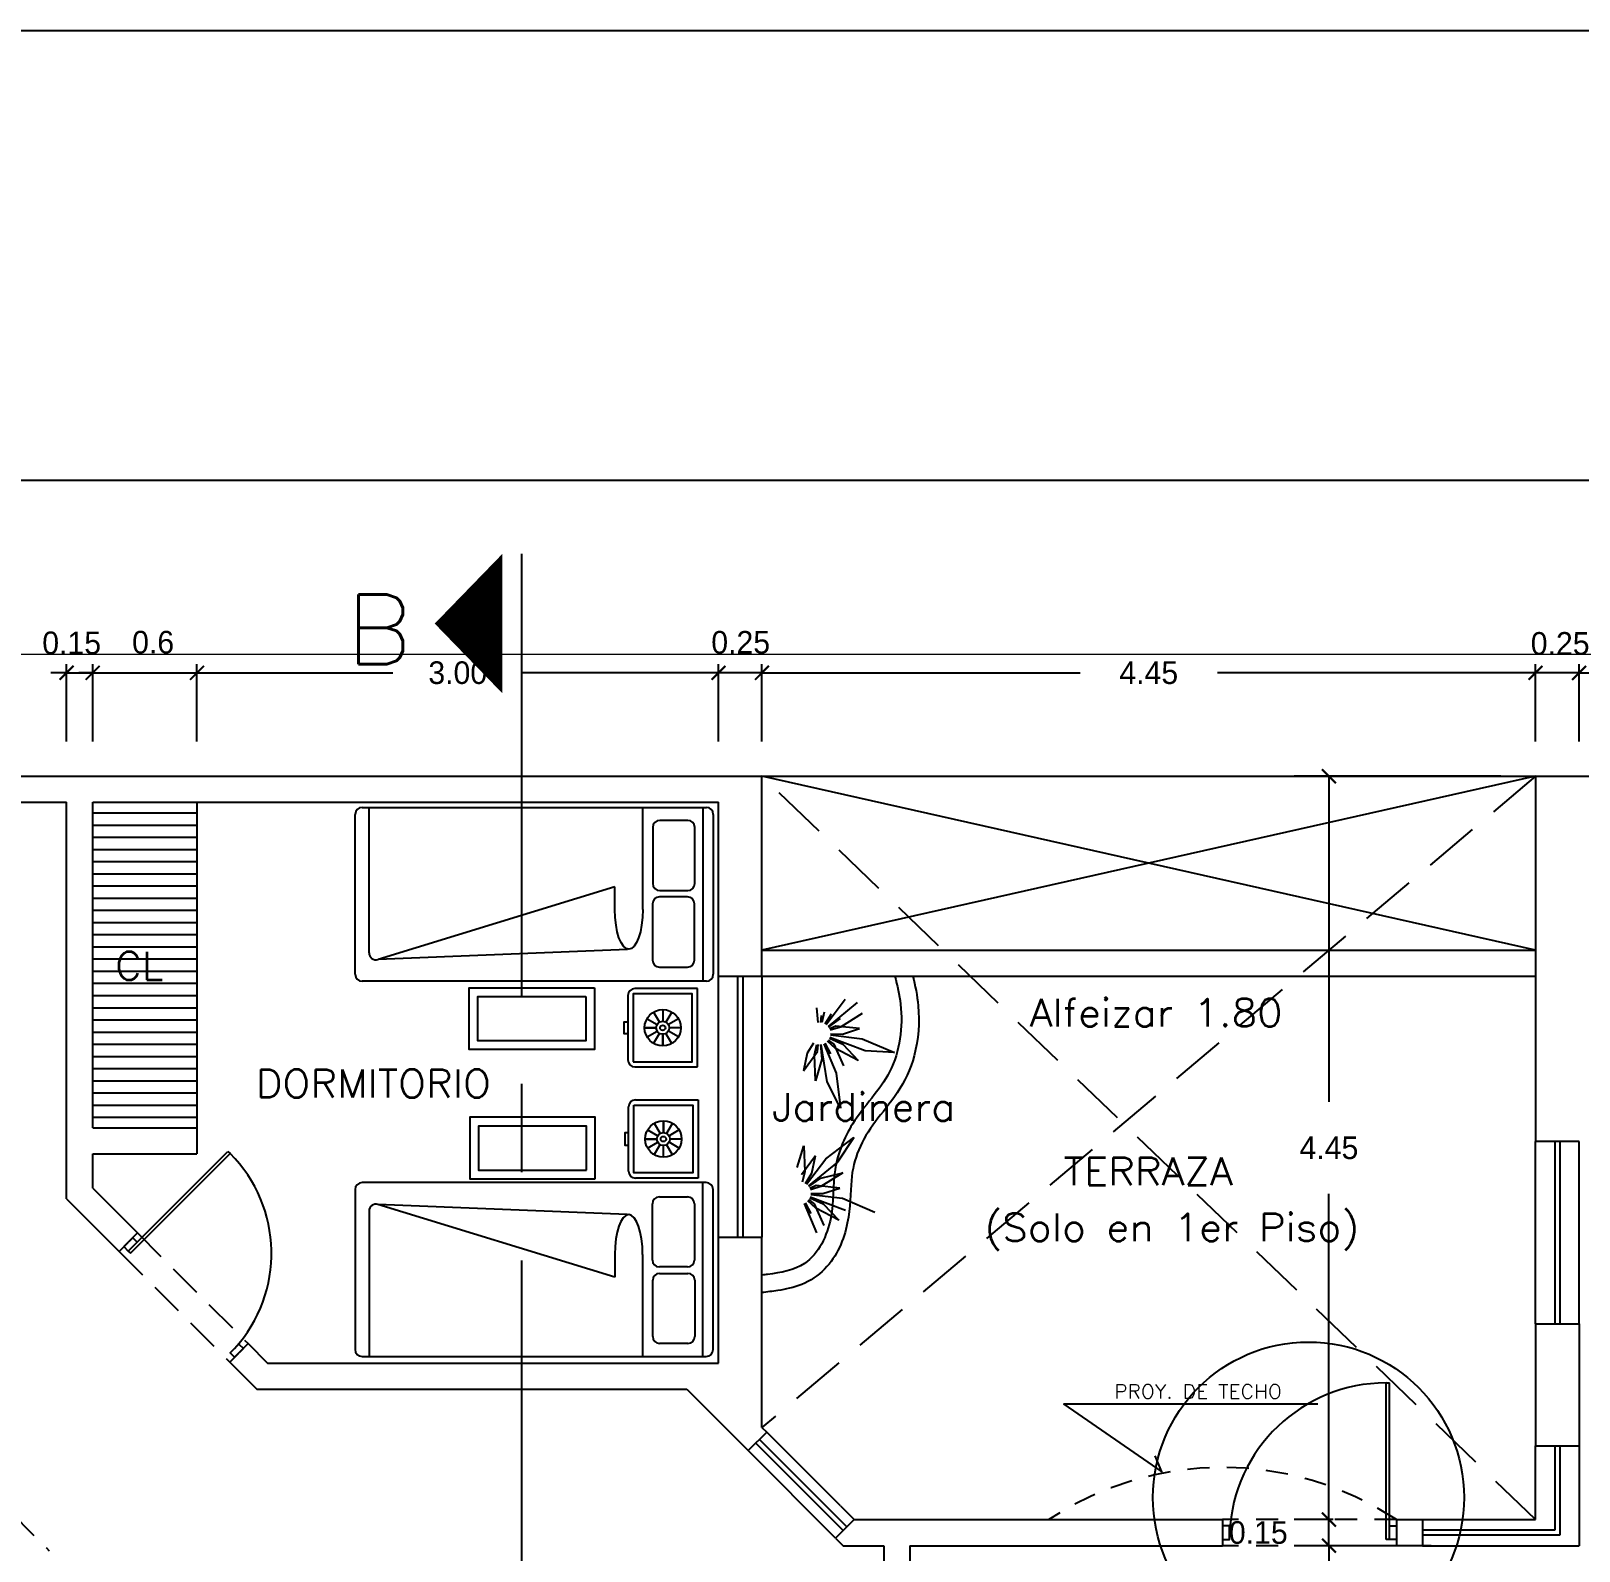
# Model space of a CAD drawing. Header units: millimetres. Extents: x 223 to 336, y 70 to 139.
# Drawn here: x 321.78 to 330.68, y 130.71 to 139.45 of the extents above; entities that cross this region are included whole.
import ezdxf

# ---------------------------------------------------------------- set-up
doc = ezdxf.new("R2010")
doc.units = ezdxf.units.MM
doc.linetypes.add('CENTERX2', pattern=[101.6, 63.5, -12.7, 12.7, -12.7])
doc.linetypes.add('HIDDEN', pattern=[9.525, 6.35, -3.175])
doc.layers.add('COTAS', color=3, linetype='Continuous', lineweight=9)
for name, color, linetype in [('linea-corte', 140, 'CENTERX2'), ('MUEBLES', 253, 'Continuous'), ('MUROS', 5, 'Continuous'), ('MUROS-BAJOS', 40, 'Continuous'), ('pisos', 8, 'Continuous'), ('PLANTAS', 3, 'Continuous'), ('PROYECCIONES', 6, 'HIDDEN'), ('PUERTAS', 2, 'Continuous'), ('TERRENO', 1, 'Continuous'), ('TEXTOS', 4, 'Continuous')]:
    doc.layers.add(name, color=color, linetype=linetype)
doc.layers.add('VENTANAS', color=250, linetype='Continuous', plot=False)
doc.styles.add('ROMANS', font='romans.shx', dxfattribs={"height": 0.05})
doc.dimstyles.new('ISO-25', dxfattribs={"dimtxt": 0.13, "dimasz": 0.08, "dimexe": 0.2, "dimexo": 0.2, "dimgap": 0.2, "dimtad": 0, "dimtih": 1, "dimtoh": 1, "dimdec": 3, "dimdsep": 46, "dimtxsty": 'Standard', "dimblk": 'ARCHTICK', "dimcen": 3, "dimadec": 0, "dimazin": 0, "dimtfac": 1, "dimtdec": 3, "dimtmove": 0, "dimatfit": 3, "dimldrblk": 'ARCHTICK', "dimfxl": 1, "dimarcsym": 0})

# ---------------------------------------------------------------- blocks, each defined once
blk = doc.blocks.new('_ARCHTICK')
at = {"color": 0, "linetype": 'ByBlock', "const_width": 0.15}
blk.add_lwpolyline([(-0.5, -0.5), (0.5, 0.5)], dxfattribs=at)
blk = doc.blocks.new('*D321')
at = {"layer": 'COTAS', "color": 0, "lineweight": -2, "ltscale": 0.05, "transparency": 16777216}
for p, q in [((298.2851, 135.3628), (298.2851, 136.9133)), ((334.345, 135.3628), (334.345, 136.9133)), ((298.2851, 136.8633), (315.8659, 136.8633)), ((334.345, 136.8633), (316.7642, 136.8633))]:
    blk.add_line(p, q, dxfattribs=at)
at = {"layer": 'Defpoints', "color": 0, "ltscale": 0.05, "transparency": 16777216}
for p in [(298.2851, 136.8633), (298.2851, 135.1628), (334.345, 135.1628)]:
    blk.add_point(p, dxfattribs=at)
at = {"layer": 'COTAS', "color": 0, "lineweight": -2, "ltscale": 0.05, "transparency": 16777216, "xscale": 0.08, "yscale": 0.08, "zscale": 0.08, "rotation": 180}
blk.add_blockref('_ARCHTICK', (298.2851, 136.8633), dxfattribs=at)
at = {"layer": 'COTAS', "color": 0, "lineweight": -2, "ltscale": 0.05, "transparency": 16777216, "xscale": 0.08, "yscale": 0.08, "zscale": 0.08}
blk.add_blockref('_ARCHTICK', (334.345, 136.8633), dxfattribs=at)
at = {"layer": 'COTAS', "color": 0, "ltscale": 0.05, "transparency": 16777216, "insert": (316.315, 136.8633), "char_height": 0.13, "attachment_point": 5}
blk.add_mtext('36.06', dxfattribs=at)
blk = doc.blocks.new('*D421')
at = {"layer": 'COTAS', "color": 0, "lineweight": -2, "ltscale": 0.05, "transparency": 16777216}
for p, q in [((330.6806, 135.3628), (330.6806, 135.8074)), ((333.045, 135.3628), (333.045, 135.8074)), ((330.6806, 135.7574), (331.4678, 135.7574)), ((333.045, 135.7574), (332.2578, 135.7574))]:
    blk.add_line(p, q, dxfattribs=at)
at = {"layer": 'Defpoints', "color": 0, "ltscale": 0.05, "transparency": 16777216}
for p in [(330.6806, 135.7574), (330.6806, 135.1628), (333.045, 135.1628)]:
    blk.add_point(p, dxfattribs=at)
at = {"layer": 'COTAS', "color": 0, "lineweight": -2, "ltscale": 0.05, "transparency": 16777216, "xscale": 0.08, "yscale": 0.08, "zscale": 0.08, "rotation": 180}
blk.add_blockref('_ARCHTICK', (330.6806, 135.7574), dxfattribs=at)
at = {"layer": 'COTAS', "color": 0, "lineweight": -2, "ltscale": 0.05, "transparency": 16777216, "xscale": 0.08, "yscale": 0.08, "zscale": 0.08}
blk.add_blockref('_ARCHTICK', (333.045, 135.7574), dxfattribs=at)
at = {"layer": 'COTAS', "color": 0, "ltscale": 0.05, "transparency": 16777216, "insert": (331.8628, 135.7574), "char_height": 0.13, "attachment_point": 5}
blk.add_mtext('2.35', dxfattribs=at)
blk = doc.blocks.new('*D414')
at = {"layer": 'COTAS', "color": 0, "lineweight": -2, "ltscale": 0.05, "transparency": 16777216}
for p, q in [((322.7306, 135.5175), (322.7306, 135.8074)), ((325.7306, 135.3628), (325.7306, 135.8074)), ((322.7306, 135.7574), (323.8573, 135.7574)), ((325.7306, 135.7574), (324.604, 135.7574))]:
    blk.add_line(p, q, dxfattribs=at)
at = {"layer": 'Defpoints', "color": 0, "ltscale": 0.05, "transparency": 16777216}
for p in [(322.7306, 135.7574), (322.7306, 135.3175), (325.7306, 135.1628)]:
    blk.add_point(p, dxfattribs=at)
at = {"layer": 'COTAS', "color": 0, "lineweight": -2, "ltscale": 0.05, "transparency": 16777216, "xscale": 0.08, "yscale": 0.08, "zscale": 0.08, "rotation": 180}
blk.add_blockref('_ARCHTICK', (322.7306, 135.7574), dxfattribs=at)
at = {"layer": 'COTAS', "color": 0, "lineweight": -2, "ltscale": 0.05, "transparency": 16777216, "xscale": 0.08, "yscale": 0.08, "zscale": 0.08}
blk.add_blockref('_ARCHTICK', (325.7306, 135.7574), dxfattribs=at)
at = {"layer": 'COTAS', "color": 0, "ltscale": 0.05, "transparency": 16777216, "insert": (324.2306, 135.7574), "char_height": 0.13, "attachment_point": 5}
blk.add_mtext('3.00', dxfattribs=at)
blk = doc.blocks.new('*D441')
at = {"layer": 'COTAS', "color": 0, "lineweight": -2, "ltscale": 0.05, "transparency": 16777216}
for p, q in [((322.1306, 135.3627), (322.1306, 135.8074)), ((322.7306, 135.3627), (322.7306, 135.8074)), ((322.1306, 135.7574), (322.0506, 135.7574)), ((322.1306, 135.7574), (322.7306, 135.7574)), ((322.7306, 135.7574), (322.8106, 135.7574))]:
    blk.add_line(p, q, dxfattribs=at)
at = {"layer": 'Defpoints', "color": 0, "ltscale": 0.05, "transparency": 16777216}
for p in [(322.7306, 135.7574), (322.1306, 135.1627), (322.7306, 135.1627)]:
    blk.add_point(p, dxfattribs=at)
at = {"layer": 'COTAS', "color": 0, "lineweight": -2, "ltscale": 0.05, "transparency": 16777216, "xscale": 0.08, "yscale": 0.08, "zscale": 0.08}
blk.add_blockref('_ARCHTICK', (322.1306, 135.7574), dxfattribs=at)
at = {"layer": 'COTAS', "color": 0, "lineweight": -2, "ltscale": 0.05, "transparency": 16777216, "xscale": 0.08, "yscale": 0.08, "zscale": 0.08, "rotation": 180}
blk.add_blockref('_ARCHTICK', (322.7306, 135.7574), dxfattribs=at)
at = {"layer": 'COTAS', "color": 0, "ltscale": 0.05, "transparency": 16777216, "insert": (322.4782, 135.9329), "char_height": 0.13, "attachment_point": 5}
blk.add_mtext('0.6', dxfattribs=at)
blk = doc.blocks.new('*D437')
at = {"layer": 'COTAS', "color": 0, "lineweight": -2, "ltscale": 0.05, "transparency": 16777216}
for p, q in [((321.9806, 135.5735), (321.9806, 135.8074)), ((322.1306, 135.6344), (322.1306, 135.8074)), ((321.9806, 135.7574), (321.9006, 135.7574)), ((321.9806, 135.7574), (322.1306, 135.7574)), ((322.1306, 135.7574), (322.2106, 135.7574))]:
    blk.add_line(p, q, dxfattribs=at)
at = {"layer": 'Defpoints', "color": 0, "ltscale": 0.05, "transparency": 16777216}
for p in [(322.1306, 135.7574), (321.9806, 135.3735), (322.1306, 135.4344)]:
    blk.add_point(p, dxfattribs=at)
at = {"layer": 'COTAS', "color": 0, "lineweight": -2, "ltscale": 0.05, "transparency": 16777216, "xscale": 0.08, "yscale": 0.08, "zscale": 0.08}
blk.add_blockref('_ARCHTICK', (321.9806, 135.7574), dxfattribs=at)
at = {"layer": 'COTAS', "color": 0, "lineweight": -2, "ltscale": 0.05, "transparency": 16777216, "xscale": 0.08, "yscale": 0.08, "zscale": 0.08, "rotation": 180}
blk.add_blockref('_ARCHTICK', (322.1306, 135.7574), dxfattribs=at)
at = {"layer": 'COTAS', "color": 0, "ltscale": 0.05, "transparency": 16777216, "insert": (322.0097, 135.929), "char_height": 0.13, "attachment_point": 5}
blk.add_mtext('0.15', dxfattribs=at)
blk = doc.blocks.new('*D440')
at = {"layer": 'COTAS', "color": 0, "lineweight": -2, "ltscale": 0.05, "transparency": 16777216}
for p, q in [((321.0306, 135.5723), (321.0306, 135.8074)), ((321.9806, 135.3627), (321.9806, 135.8074)), ((321.0306, 135.7574), (320.9506, 135.7574)), ((321.0306, 135.7574), (321.1215, 135.7574)), ((321.9806, 135.7574), (321.8898, 135.7574)), ((321.9806, 135.7574), (322.0606, 135.7574))]:
    blk.add_line(p, q, dxfattribs=at)
at = {"layer": 'Defpoints', "color": 0, "ltscale": 0.05, "transparency": 16777216}
for p in [(321.9806, 135.7574), (321.0306, 135.3723), (321.9806, 135.1627)]:
    blk.add_point(p, dxfattribs=at)
at = {"layer": 'COTAS', "color": 0, "lineweight": -2, "ltscale": 0.05, "transparency": 16777216, "xscale": 0.08, "yscale": 0.08, "zscale": 0.08}
blk.add_blockref('_ARCHTICK', (321.0306, 135.7574), dxfattribs=at)
at = {"layer": 'COTAS', "color": 0, "lineweight": -2, "ltscale": 0.05, "transparency": 16777216, "xscale": 0.08, "yscale": 0.08, "zscale": 0.08, "rotation": 180}
blk.add_blockref('_ARCHTICK', (321.9806, 135.7574), dxfattribs=at)
at = {"layer": 'COTAS', "color": 0, "ltscale": 0.05, "transparency": 16777216, "insert": (321.5056, 135.7574), "char_height": 0.13, "attachment_point": 5}
blk.add_mtext('0.95', dxfattribs=at)
blk = doc.blocks.new('*D427')
at = {"layer": 'COTAS', "color": 0, "lineweight": -2, "ltscale": 0.05, "transparency": 16777216}
for p, q in [((330.2306, 135.1628), (329.0419, 135.1628)), ((329.2419, 135.1628), (329.2419, 133.2903)), ((329.2419, 130.8878), (329.2419, 132.7603)), ((329.2671, 130.8878), (329.0419, 130.8878))]:
    blk.add_line(p, q, dxfattribs=at)
at = {"layer": 'Defpoints', "color": 0, "ltscale": 0.05, "transparency": 16777216}
for p in [(329.2419, 135.1628), (330.4306, 135.1628), (329.4671, 130.8878)]:
    blk.add_point(p, dxfattribs=at)
at = {"layer": 'COTAS', "color": 0, "lineweight": -2, "ltscale": 0.05, "transparency": 16777216, "xscale": 0.08, "yscale": 0.08, "zscale": 0.08}
for p, rotation in [((329.2419, 135.1628), 90), ((329.2419, 130.8878), 270)]:
    blk.add_blockref('_ARCHTICK', p, dxfattribs=dict(at, rotation=rotation))
at = {"layer": 'COTAS', "color": 0, "ltscale": 0.05, "transparency": 16777216, "insert": (329.2419, 133.0253), "char_height": 0.13, "attachment_point": 5}
blk.add_mtext('4.45', dxfattribs=at)
blk = doc.blocks.new('*D428')
at = {"layer": 'COTAS', "color": 0, "lineweight": -2, "ltscale": 0.05, "transparency": 16777216}
for p, q in [((329.2419, 130.8878), (329.2419, 130.9678)), ((329.1179, 130.8878), (329.0419, 130.8878)), ((329.2419, 130.7378), (329.2419, 130.8878)), ((329.2419, 130.7378), (329.2419, 130.8878)), ((329.1256, 130.7378), (329.0419, 130.7378)), ((329.2419, 130.7378), (329.2419, 130.6578))]:
    blk.add_line(p, q, dxfattribs=at)
at = {"layer": 'Defpoints', "color": 0, "ltscale": 0.05, "transparency": 16777216}
for p in [(329.2419, 130.8878), (329.3179, 130.8878), (329.3256, 130.7378)]:
    blk.add_point(p, dxfattribs=at)
at = {"layer": 'COTAS', "color": 0, "lineweight": -2, "ltscale": 0.05, "transparency": 16777216, "xscale": 0.08, "yscale": 0.08, "zscale": 0.08}
for p, rotation in [((329.2419, 130.8878), 270), ((329.2419, 130.7378), 90)]:
    blk.add_blockref('_ARCHTICK', p, dxfattribs=dict(at, rotation=rotation))
at = {"layer": 'COTAS', "color": 0, "ltscale": 0.05, "transparency": 16777216, "insert": (328.8357, 130.8128), "char_height": 0.13, "attachment_point": 5}
blk.add_mtext('0.15', dxfattribs=at)
blk = doc.blocks.new('*D419')
at = {"layer": 'COTAS', "color": 0, "lineweight": -2, "ltscale": 0.05, "transparency": 16777216}
for p, q in [((329.8306, 130.7378), (329.0419, 130.7378)), ((329.2419, 130.7378), (329.2419, 130.4403)), ((329.2419, 129.6128), (329.2419, 129.9103)), ((330.2306, 129.6128), (329.0419, 129.6128))]:
    blk.add_line(p, q, dxfattribs=at)
at = {"layer": 'Defpoints', "color": 0, "ltscale": 0.05, "transparency": 16777216}
for p in [(329.2419, 130.7378), (330.0306, 130.7378), (330.4306, 129.6128)]:
    blk.add_point(p, dxfattribs=at)
at = {"layer": 'COTAS', "color": 0, "lineweight": -2, "ltscale": 0.05, "transparency": 16777216, "xscale": 0.08, "yscale": 0.08, "zscale": 0.08}
for p, rotation in [((329.2419, 130.7378), 90), ((329.2419, 129.6128), 270)]:
    blk.add_blockref('_ARCHTICK', p, dxfattribs=dict(at, rotation=rotation))
at = {"layer": 'COTAS', "color": 0, "ltscale": 0.05, "transparency": 16777216, "insert": (329.2419, 130.1753), "char_height": 0.13, "attachment_point": 5}
blk.add_mtext('1.125', dxfattribs=at)
blk = doc.blocks.new('*D394')
at = {"layer": 'COTAS', "color": 0, "lineweight": -2, "ltscale": 0.05, "transparency": 16777216}
for p, q in [((325.9806, 135.3628), (325.9806, 135.8074)), ((330.4306, 135.3628), (330.4306, 135.8074)), ((325.9806, 135.7574), (327.8106, 135.7574)), ((330.4306, 135.7574), (328.6006, 135.7574))]:
    blk.add_line(p, q, dxfattribs=at)
at = {"layer": 'Defpoints', "color": 0, "ltscale": 0.05, "transparency": 16777216}
for p in [(325.9806, 135.7574), (325.9806, 135.1628), (330.4306, 135.1628)]:
    blk.add_point(p, dxfattribs=at)
at = {"layer": 'COTAS', "color": 0, "lineweight": -2, "ltscale": 0.05, "transparency": 16777216, "xscale": 0.08, "yscale": 0.08, "zscale": 0.08, "rotation": 180}
blk.add_blockref('_ARCHTICK', (325.9806, 135.7574), dxfattribs=at)
at = {"layer": 'COTAS', "color": 0, "lineweight": -2, "ltscale": 0.05, "transparency": 16777216, "xscale": 0.08, "yscale": 0.08, "zscale": 0.08}
blk.add_blockref('_ARCHTICK', (330.4306, 135.7574), dxfattribs=at)
at = {"layer": 'COTAS', "color": 0, "ltscale": 0.05, "transparency": 16777216, "insert": (328.2056, 135.7574), "char_height": 0.13, "attachment_point": 5}
blk.add_mtext('4.45', dxfattribs=at)
blk = doc.blocks.new('*D413')
at = {"layer": 'COTAS', "color": 0, "lineweight": -2, "ltscale": 0.05, "transparency": 16777216}
for p, q in [((325.7306, 135.3628), (325.7306, 135.8074)), ((325.9806, 135.3628), (325.9806, 135.8074)), ((325.7306, 135.7574), (325.6506, 135.7574)), ((325.9806, 135.7574), (325.7306, 135.7574)), ((325.9806, 135.7574), (326.0606, 135.7574))]:
    blk.add_line(p, q, dxfattribs=at)
at = {"layer": 'Defpoints', "color": 0, "ltscale": 0.05, "transparency": 16777216}
for p in [(325.7306, 135.7574), (325.7306, 135.1628), (325.9806, 135.1628)]:
    blk.add_point(p, dxfattribs=at)
at = {"layer": 'COTAS', "color": 0, "lineweight": -2, "ltscale": 0.05, "transparency": 16777216, "xscale": 0.08, "yscale": 0.08, "zscale": 0.08}
blk.add_blockref('_ARCHTICK', (325.7306, 135.7574), dxfattribs=at)
at = {"layer": 'COTAS', "color": 0, "lineweight": -2, "ltscale": 0.05, "transparency": 16777216, "xscale": 0.08, "yscale": 0.08, "zscale": 0.08, "rotation": 180}
blk.add_blockref('_ARCHTICK', (325.9806, 135.7574), dxfattribs=at)
at = {"layer": 'COTAS', "color": 0, "ltscale": 0.05, "transparency": 16777216, "insert": (325.8582, 135.9322), "char_height": 0.13, "attachment_point": 5}
blk.add_mtext('0.25', dxfattribs=at)
blk = doc.blocks.new('*D420')
at = {"layer": 'COTAS', "color": 0, "lineweight": -2, "ltscale": 0.05, "transparency": 16777216}
for p, q in [((330.4306, 135.3628), (330.4306, 135.8074)), ((330.6806, 135.3628), (330.6806, 135.8074)), ((330.4306, 135.7574), (330.3506, 135.7574)), ((330.6806, 135.7574), (330.4306, 135.7574)), ((330.6806, 135.7574), (330.7606, 135.7574))]:
    blk.add_line(p, q, dxfattribs=at)
at = {"layer": 'Defpoints', "color": 0, "ltscale": 0.05, "transparency": 16777216}
for p in [(330.4306, 135.7574), (330.4306, 135.1628), (330.6806, 135.1628)]:
    blk.add_point(p, dxfattribs=at)
at = {"layer": 'COTAS', "color": 0, "lineweight": -2, "ltscale": 0.05, "transparency": 16777216, "xscale": 0.08, "yscale": 0.08, "zscale": 0.08}
blk.add_blockref('_ARCHTICK', (330.4306, 135.7574), dxfattribs=at)
at = {"layer": 'COTAS', "color": 0, "lineweight": -2, "ltscale": 0.05, "transparency": 16777216, "xscale": 0.08, "yscale": 0.08, "zscale": 0.08, "rotation": 180}
blk.add_blockref('_ARCHTICK', (330.6806, 135.7574), dxfattribs=at)
at = {"layer": 'COTAS', "color": 0, "ltscale": 0.05, "transparency": 16777216, "insert": (330.5721, 135.9258), "char_height": 0.13, "attachment_point": 5}
blk.add_mtext('0.25', dxfattribs=at)

msp = doc.modelspace()

# ---------------------------------------------------------------- hatches: boundary and pattern name
at = {"layer": 'pisos', "ltscale": 0.05}
h = msp.add_hatch(dxfattribs=at)
h.set_pattern_fill('_USER', color=256, scale=0.07, style=0, pattern_type=0)
h.set_pattern_definition([(0, (56.68888, 1.81178), (0, 0.07), [])])
h.paths.add_polyline_path([(322.13064, 133.14031), (322.73064, 133.14031), (322.73064, 135.01281), (322.13064, 135.01281)])
h.paths.add_polyline_path([(322.24399, 133.95256), (322.60012, 133.95256), (322.60012, 134.19256), (322.24399, 134.19256)], flags=24)

# ---------------------------------------------------------------- linework, layer by layer
at = {"layer": 'COTAS', "color": 6, "ltscale": 0.05}
msp.add_line((297.76298, 135.86427), (336.0435, 135.86427), dxfattribs=at)
at = {"layer": 'linea-corte', "ltscale": 0.04}
msp.add_line((324.59687, 136.44118), (324.59687, 121.26045), dxfattribs=at)
at = {"layer": 'linea-corte', "ltscale": 0.05}
msp.add_lwpolyline([(324.48628, 136.04059, 0.8, 0, 0), (324.09813, 136.04059, 0, 0, 0)], format="xyseb", dxfattribs=at)
at = {"layer": 'MUEBLES'}
for p, q in [((323.64054, 134.02364), (323.64054, 134.94364)), ((323.68054, 134.98364), (325.66054, 134.98364)), ((323.72054, 134.1471), (323.72054, 134.98364)), ((325.29467, 134.39624), (325.29467, 134.97675)), ((325.64054, 134.98364), (325.64054, 133.98364)), ((325.70054, 134.94364), (325.70054, 134.02364)), ((325.35242, 134.86872), (325.35242, 134.54525)), ((325.55417, 134.90872), (325.39242, 134.90872)), ((325.59417, 134.54525), (325.59417, 134.86872)), ((325.13467, 134.52648), (323.77226, 134.10886)), ((325.13467, 134.39624), (325.13467, 134.52648)), ((325.55242, 134.46866), (325.39066, 134.46866)), ((325.39242, 134.50525), (325.55417, 134.50525)), ((325.35066, 134.42866), (325.35066, 134.10519)), ((325.59242, 134.10519), (325.59242, 134.42866)), ((325.20648, 134.16717), (323.77226, 134.10886)), ((325.39066, 134.06519), (325.55242, 134.06519)), ((325.66054, 133.98364), (323.68054, 133.98364)), ((325.6097, 133.94119), (325.2497, 133.94119)), ((325.6097, 133.49119), (325.6097, 133.94119)), ((325.2097, 133.90119), (325.2097, 133.53119)), ((325.3193, 133.76838), (325.37726, 133.73492)), ((325.35751, 133.80659), (325.39097, 133.74863)), ((325.4097, 133.82057), (325.4097, 133.75364)), ((325.4097, 133.82057), (325.4097, 133.75364)), ((325.46189, 133.80659), (325.42843, 133.74863)), ((325.5001, 133.76838), (325.44214, 133.73492)), ((325.37225, 133.71619), (325.30532, 133.71619)), ((325.30532, 133.71619), (325.37225, 133.71619)), ((325.3193, 133.664), (325.37726, 133.69746)), ((325.35751, 133.62579), (325.39097, 133.68375)), ((325.4097, 133.61181), (325.4097, 133.67874)), ((325.4097, 133.67874), (325.4097, 133.61181)), ((325.46189, 133.62579), (325.42843, 133.68375)), ((325.5001, 133.664), (325.44214, 133.69746)), ((325.51408, 133.71619), (325.44715, 133.71619)), ((325.2497, 133.49119), (325.6097, 133.49119)), ((325.21346, 132.89147), (325.21346, 133.26147)), ((325.25346, 133.30147), (325.61346, 133.30147)), ((325.61346, 133.30147), (325.61346, 132.85147)), ((325.36127, 133.16686), (325.39473, 133.1089)), ((325.41346, 133.18085), (325.41346, 133.11392)), ((325.41346, 133.11392), (325.41346, 133.18085)), ((325.46565, 133.16686), (325.43218, 133.1089)), ((325.376, 133.07647), (325.30908, 133.07647)), ((325.30908, 133.07647), (325.376, 133.07647)), ((325.32306, 133.12866), (325.38102, 133.09519)), ((325.32306, 133.02428), (325.38102, 133.05774)), ((325.36127, 132.98607), (325.39473, 133.04403)), ((325.46565, 132.98607), (325.43218, 133.04403)), ((325.50385, 133.12866), (325.44589, 133.09519)), ((325.50385, 133.02428), (325.44589, 133.05774)), ((325.51784, 133.07647), (325.45091, 133.07647)), ((325.41346, 132.97209), (325.41346, 133.03901)), ((325.41346, 132.97209), (325.41346, 133.03901)), ((323.6401, 132.7855), (323.6401, 131.8655)), ((325.6601, 132.8255), (323.6801, 132.8255)), ((325.61346, 132.85147), (325.25346, 132.85147)), ((325.6401, 131.8255), (325.6401, 132.8255)), ((325.7001, 131.8655), (325.7001, 132.7855)), ((325.13422, 132.28265), (323.77182, 132.70028)), ((325.20603, 132.64196), (323.77182, 132.70028)), ((325.35022, 132.38048), (325.35022, 132.70395)), ((325.39022, 132.74395), (325.55198, 132.74395)), ((325.59198, 132.70395), (325.59198, 132.38048)), ((323.7201, 132.66203), (323.7201, 131.8255)), ((325.13422, 132.41289), (325.13422, 132.28265)), ((325.29422, 132.41289), (325.29422, 131.83238)), ((325.55198, 132.34048), (325.39022, 132.34048)), ((325.35197, 131.94042), (325.35197, 132.26388)), ((325.39197, 132.30388), (325.55373, 132.30388)), ((325.59373, 132.26388), (325.59373, 131.94042)), ((325.55373, 131.90042), (325.39197, 131.90042)), ((323.6801, 131.8255), (325.6601, 131.8255))]:
    msp.add_line(p, q, dxfattribs=at)
for points in [[(325.01706, 133.94559), (325.01706, 133.59147), (324.29671, 133.59147), (324.29671, 133.94559)], [(324.96706, 133.89559), (324.96706, 133.64147), (324.34671, 133.64147), (324.34671, 133.89559)], [(325.2397, 133.52119), (325.5797, 133.52119), (325.5797, 133.91119), (325.2397, 133.91119)], [(325.2097, 133.75122), (325.2097, 133.68116), (325.18763, 133.68116), (325.18763, 133.75122)], [(325.24346, 133.27147), (325.58346, 133.27147), (325.58346, 132.88147), (325.24346, 132.88147)], [(325.02082, 132.84706), (325.02082, 133.20119), (324.30047, 133.20119), (324.30047, 132.84706)], [(324.97082, 132.89706), (324.97082, 133.15119), (324.35047, 133.15119), (324.35047, 132.89706)], [(325.21346, 133.04144), (325.21346, 133.11149), (325.19138, 133.11149), (325.19138, 133.04144)]]:
    msp.add_lwpolyline(points, close=True, dxfattribs=at)
for centre, radius in [((325.4097, 133.71619), 0.10438), ((325.4097, 133.71619), 0.03745), ((325.4097, 133.71619), 0.01509), ((325.41346, 133.07647), 0.10438), ((325.41346, 133.07647), 0.03745), ((325.41346, 133.07647), 0.01509)]:
    msp.add_circle(centre, radius, dxfattribs=at)
for centre, start, end in [((323.68054, 134.94364), 90, 180), ((325.66054, 134.94364), 0, 90), ((325.39242, 134.86872), 90, 180), ((325.55417, 134.86872), 0, 90), ((325.39066, 134.42866), 90, 180), ((325.39242, 134.54525), 180, 270), ((325.55242, 134.42866), 0, 90), ((325.55417, 134.54525), 270, 0), ((323.76054, 134.1471), 180, 287.042122), ((323.68054, 134.02364), 180, 270), ((325.39066, 134.10519), 180, 270), ((325.55242, 134.10519), 270, 0), ((325.66054, 134.02364), 270, 0), ((325.2497, 133.90119), 90, 180), ((325.2497, 133.53119), 180, 270), ((325.25346, 133.26147), 90, 180), ((325.25346, 132.89147), 180, 270), ((323.6801, 132.7855), 90, 180), ((325.6601, 132.7855), 0, 90), ((323.7601, 132.66203), 72.957878, 180), ((325.39022, 132.70395), 90, 180), ((325.55198, 132.70395), 0, 90), ((325.39022, 132.38048), 180, 270), ((325.55198, 132.38048), 270, 0), ((325.39197, 132.26388), 90, 180), ((325.55373, 132.26388), 0, 90), ((325.39197, 131.94042), 180, 270), ((325.55373, 131.94042), 270, 0), ((323.6801, 131.8655), 180, 270), ((325.6601, 131.8655), 270, 0)]:
    msp.add_arc(centre, 0.04, start, end, dxfattribs=at)
at = {"layer": 'MUEBLES', "extrusion": (0, 0, -1)}
msp.add_ellipse((325.21467, 134.39624), major_axis=(0, -0.2289), ratio=0.3494982, start_param=4.712389, end_param=7.8539816, dxfattribs=at)
at = {"layer": 'MUEBLES'}
msp.add_ellipse((325.21422, 132.41289), major_axis=(0, 0.2289), ratio=0.3494982, start_param=4.712389, end_param=7.8539816, dxfattribs=at)
at = {"layer": 'MUROS'}
for p, q in [((305.24661, 135.16234), (325.98064, 135.16281)), ((330.43064, 135.16281), (333.195, 135.16281)), ((330.43064, 135.16281), (330.43064, 134.16281)), ((314.61814, 135.01281), (321.98064, 135.01281)), ((322.13064, 135.01281), (325.73064, 135.01281)), ((325.98064, 134.16281), (330.43064, 134.16281)), ((330.43064, 134.16281), (330.43064, 133.06281)), ((325.73064, 134.01281), (330.43064, 134.01281)), ((325.73064, 132.51281), (325.98064, 132.51281)), ((330.43064, 132.01281), (330.43064, 131.31281)), ((330.43064, 132.01281), (330.68064, 132.01281)), ((330.68064, 132.01281), (330.68064, 131.31281)), ((323.13673, 131.78781), (325.73064, 131.78781)), ((323.07459, 131.63781), (325.5484, 131.63781)), ((325.5484, 131.63781), (325.90196, 131.28425)), ((326.00802, 131.39032), (325.90196, 131.28425)), ((325.98064, 131.41771), (326.00802, 131.39032)), ((330.43064, 131.31281), (330.68064, 131.31281)), ((326.51054, 130.88781), (326.40447, 130.78174)), ((326.51054, 130.88781), (327.63064, 130.88781)), ((326.51054, 130.88781), (328.63064, 130.88781)), ((329.63064, 130.88781), (329.78064, 130.88781)), ((329.63064, 130.88781), (329.63064, 130.73781)), ((329.78064, 130.88781), (329.78064, 130.73781)), ((326.40447, 130.78174), (326.4484, 130.73781)), ((326.4484, 130.73781), (326.68064, 130.73781)), ((326.68064, 130.73781), (326.68064, 130.62531)), ((326.83064, 130.73781), (328.63064, 130.73781)), ((326.83064, 130.73781), (326.83064, 130.62531)), ((329.78064, 130.73781), (329.63064, 130.73781))]:
    msp.add_line(p, q, dxfattribs=at)
at = {"layer": 'MUROS', "ltscale": 0.05}
for p, q in [((325.98064, 134.01281), (325.98064, 135.16281)), ((321.98064, 132.73177), (321.98064, 135.01281)), ((322.13064, 133.14031), (322.13064, 135.01281)), ((325.73064, 134.01281), (325.73064, 135.01281)), ((325.73064, 134.01281), (325.98064, 134.01281)), ((322.13064, 133.14031), (322.73064, 133.14031)), ((322.73064, 133.14031), (322.73064, 132.99031)), ((330.68064, 133.06281), (330.43064, 133.06281)), ((322.13064, 132.7939), (322.13064, 132.99031)), ((322.13064, 132.99031), (322.73064, 132.99031)), ((322.13064, 132.7939), (322.3885, 132.53603)), ((321.98064, 132.73177), (322.28244, 132.42997)), ((322.28244, 132.42997), (322.3885, 132.53603)), ((325.73064, 131.78781), (325.73064, 132.51281)), ((325.98064, 131.41771), (325.98064, 132.51281)), ((322.91883, 131.79357), (323.0249, 131.89963)), ((323.0249, 131.89963), (323.13673, 131.78781)), ((322.91883, 131.79357), (323.07459, 131.63781)), ((328.63064, 130.88781), (328.63064, 130.73781))]:
    msp.add_line(p, q, dxfattribs=at)
at = {"layer": 'MUROS-BAJOS', "ltscale": 0.05}
for p, q in [((325.73064, 132.51281), (325.73064, 134.01281)), ((325.98064, 134.01281), (325.98064, 132.51281)), ((330.43064, 132.01281), (330.43064, 133.06281)), ((330.68064, 132.01281), (330.68064, 133.06281)), ((326.43229, 130.96606), (326.00802, 131.39032)), ((326.40447, 130.78174), (325.90196, 131.28425)), ((330.43064, 130.88781), (330.43064, 131.31281)), ((330.68064, 131.31281), (330.68064, 130.73781)), ((326.43229, 130.96606), (326.51054, 130.88781)), ((329.78064, 130.88781), (330.43064, 130.88781)), ((326.51054, 130.73781), (326.51054, 130.73781)), ((329.78064, 130.73781), (330.68064, 130.73781))]:
    msp.add_line(p, q, dxfattribs=at)
for points, knots in [([(326.84828, 134.01281), (326.8618, 133.95901), (326.87355, 133.90232), (326.88766, 133.74745), (326.88098, 133.64928), (326.83584, 133.47914), (326.80074, 133.40469), (326.71736, 133.28021), (326.67179, 133.22735), (326.55176, 133.0692), (326.50517, 132.96438), (326.48887, 132.76854), (326.49136, 132.68482), (326.45176, 132.49843), (326.41261, 132.40288), (326.30473, 132.29032), (326.25718, 132.2593), (326.16303, 132.22176), (326.11605, 132.21217), (326.04049, 132.20048), (326.01029, 132.19655), (325.98064, 132.19327)], [0.0920503, 0.0920503, 0.0920503, 0.0920503, 0.2495142, 0.2495142, 0.4990285, 0.4990285, 0.701201, 0.701201, 0.9033735, 0.9033735, 1.32914, 1.32914, 1.5629622, 1.5629622, 1.7967845, 1.7967845, 1.915531, 1.915531, 2.0342776, 2.0342776, 2.1177605, 2.1177605, 2.1177605, 2.1177605]), ([(326.74499, 134.01281), (326.75892, 133.96001), (326.80048, 133.77895), (326.75678, 133.44751), (326.49771, 133.20137), (326.38027, 132.90218), (326.40145, 132.61751), (326.2709, 132.33809), (326.07793, 132.30584), (325.99116, 132.29546), (325.98064, 132.29426)], [0.0670857, 0.0670857, 0.0670857, 0.0670857, 0.2310733, 0.6245672, 0.9932549, 1.2748951, 1.5517175, 1.854887, 2.0771678, 2.1078858, 2.1078858, 2.1078858, 2.1078858])]:
    msp.add_open_spline(points, degree=3, knots=knots, dxfattribs=at)
at = {"layer": 'pisos', "ltscale": 0.05}
for p, q in [((325.98064, 135.16281), (330.43064, 135.16281)), ((330.43064, 135.16281), (325.98064, 134.16281)), ((330.43064, 134.16281), (325.98064, 135.16281)), ((322.73064, 135.01281), (322.73064, 133.14031))]:
    msp.add_line(p, q, dxfattribs=at)
msp.add_lwpolyline([(329.17724, 131.55145), (327.71701, 131.55145), (328.28052, 131.16245), (328.24149, 131.25544)], dxfattribs=at)
at = {"layer": 'pisos', "color": 0, "ltscale": 0.05}
msp.add_circle((329.1243, 131.01419), 0.89494, dxfattribs=at)
at = {"layer": 'PLANTAS'}
for p, q in [((326.3495, 133.73462), (326.45978, 133.88094)), ((326.52834, 133.86136), (326.36056, 133.72399)), ((326.30462, 133.74729), (326.29664, 133.83067)), ((326.32126, 133.78718), (326.31722, 133.74726)), ((326.33901, 133.80621), (326.32517, 133.74595)), ((326.34423, 133.73819), (326.38002, 133.79697)), ((326.36318, 133.72057), (326.4314, 133.76917)), ((326.55772, 133.7991), (326.4314, 133.72024)), ((326.40604, 133.7261), (326.36945, 133.70963)), ((326.4314, 133.72024), (326.37229, 133.7021)), ((326.37464, 133.67536), (326.5565, 133.65301)), ((326.3751, 133.68171), (326.4439, 133.68011)), ((326.54202, 133.71185), (326.40604, 133.7261)), ((326.4439, 133.68011), (326.54202, 133.71185)), ((326.21991, 133.46861), (326.30025, 133.57925)), ((326.27728, 133.62824), (326.24149, 133.56946)), ((326.28249, 133.56022), (326.29634, 133.62048)), ((326.30025, 133.57925), (326.30428, 133.61917)), ((326.31689, 133.61914), (326.32487, 133.53576)), ((326.35624, 133.40571), (326.32116, 133.61969)), ((326.3359, 133.62396), (326.40747, 133.45529)), ((326.34163, 133.62674), (326.37463, 133.56635)), ((326.40313, 133.59724), (326.35787, 133.63936)), ((326.39554, 133.62214), (326.36298, 133.64559)), ((326.36931, 133.65649), (326.44551, 133.62171)), ((326.57383, 133.58386), (326.37097, 133.66047)), ((326.45118, 133.49725), (326.39554, 133.62214)), ((326.53459, 133.52728), (326.40313, 133.59724)), ((326.44551, 133.62171), (326.53459, 133.52728)), ((326.5565, 133.65301), (326.74313, 133.57344)), ((326.74313, 133.57344), (326.57383, 133.58386)), ((326.24149, 133.56946), (326.21991, 133.46861)), ((326.28763, 133.4114), (326.28249, 133.56022)), ((326.32487, 133.53576), (326.28763, 133.4114)), ((326.43187, 133.25387), (326.35624, 133.40571)), ((326.40747, 133.45529), (326.43187, 133.25387)), ((326.34702, 132.96331), (326.50925, 133.08515)), ((326.50925, 133.08515), (326.41557, 132.94373)), ((326.18387, 132.91304), (326.22111, 133.0374)), ((326.28882, 132.98019), (326.20849, 132.86955)), ((326.22111, 133.0374), (326.22625, 132.88858)), ((326.23673, 132.81699), (326.34702, 132.96331)), ((326.26725, 132.87934), (326.28882, 132.98019)), ((326.22625, 132.88858), (326.2124, 132.82832)), ((326.23146, 132.82056), (326.26725, 132.87934)), ((326.41557, 132.94373), (326.24779, 132.80636)), ((326.31863, 132.85154), (326.44495, 132.88147)), ((326.44495, 132.88147), (326.31863, 132.8026)), ((326.25041, 132.80293), (326.31863, 132.85154)), ((326.29328, 132.80847), (326.25668, 132.792)), ((326.31863, 132.8026), (326.25952, 132.78447)), ((326.42926, 132.79422), (326.29328, 132.80847)), ((326.33113, 132.76248), (326.42926, 132.79422)), ((326.22313, 132.70633), (326.2947, 132.53766)), ((326.22886, 132.7091), (326.26187, 132.64872)), ((326.29037, 132.67961), (326.24511, 132.72173)), ((326.28277, 132.70451), (326.25021, 132.72796)), ((326.25654, 132.73886), (326.33275, 132.70408)), ((326.46106, 132.66623), (326.2582, 132.74284)), ((326.26187, 132.75773), (326.44373, 132.73538)), ((326.26234, 132.76408), (326.33113, 132.76248)), ((326.33842, 132.57962), (326.28277, 132.70451)), ((326.33275, 132.70408), (326.42183, 132.60965)), ((326.44373, 132.73538), (326.63037, 132.65581)), ((326.42183, 132.60965), (326.29037, 132.67961))]:
    msp.add_line(p, q, dxfattribs=at)
at = {"layer": 'PROYECCIONES', "ltscale": 0.05}
for p, q in [((330.43064, 130.88781), (325.98064, 135.16281)), ((330.43064, 135.16281), (325.98064, 131.41771))]:
    msp.add_line(p, q, dxfattribs=at)
at = {"layer": 'PROYECCIONES', "ltscale": 0.03}
for p, q in [((322.3885, 132.53603), (323.0249, 131.89963)), ((322.28244, 132.42997), (322.91883, 131.79357)), ((321.24571, 131.3421), (321.88114, 130.70836))]:
    msp.add_line(p, q, dxfattribs=at)
at = {"layer": 'PROYECCIONES', "ltscale": 0.02}
for p, q in [((329.63064, 130.88781), (328.63064, 130.88781)), ((329.63064, 130.73781), (328.63064, 130.73781))]:
    msp.add_line(p, q, dxfattribs=at)
msp.add_arc((328.63064, 129.37114), 1.81667, 56.601512, 123.398488, dxfattribs=at)
at = {"layer": 'PUERTAS', "color": 1}
for p, q in [((322.33547, 132.43209), (322.90879, 133.00541)), ((322.3482, 132.41936), (322.92152, 132.99268)), ((322.90879, 133.00541), (322.92152, 132.99268)), ((322.33547, 132.43209), (322.3482, 132.41936)), ((329.57064, 130.77281), (329.57064, 131.6737)), ((329.57064, 131.6737), (329.59064, 131.6737)), ((329.59064, 130.77281), (329.59064, 131.6737)), ((329.59064, 130.77281), (329.57064, 130.77281))]:
    msp.add_line(p, q, dxfattribs=at)
for points in [[(322.31001, 132.45754), (322.33547, 132.43209), (322.38638, 132.483), (322.36093, 132.50845)], [(322.94641, 131.82115), (322.92095, 131.8466), (322.97187, 131.89751), (322.99732, 131.87206)], [(328.63064, 130.77281), (328.67064, 130.77281), (328.67064, 130.85281), (328.63064, 130.85281)], [(329.63064, 130.77281), (329.59064, 130.77281), (329.59064, 130.85281), (329.63064, 130.85281)]]:
    msp.add_lwpolyline(points, close=True, dxfattribs=at)
at = {"layer": 'PUERTAS'}
for centre, radius, start, end in [((322.3482, 132.41936), 0.8108, 317.544804, 45), ((329.57064, 130.77281), 0.90089, 90, 177.455196)]:
    msp.add_arc(centre, radius, start, end, dxfattribs=at)
at = {"layer": 'TERRENO', "ltscale": 0.05}
for p, q in [((330.54064, 133.06281), (330.54064, 132.01281)), ((330.57064, 133.06281), (330.57064, 132.01281)), ((330.54064, 131.31281), (330.54064, 130.82781)), ((330.57064, 131.31281), (330.57064, 130.79781)), ((330.54064, 130.82781), (329.78064, 130.82781)), ((330.57064, 130.79781), (329.78064, 130.79781))]:
    msp.add_line(p, q, dxfattribs=at)
at = {"layer": 'VENTANAS', "ltscale": 0.05}
for p, q in [((334.345, 139.44866), (298.285, 139.44866)), ((325.84064, 134.01281), (325.84064, 132.51281)), ((325.87064, 134.01281), (325.87064, 132.51281))]:
    msp.add_line(p, q, dxfattribs=at)
at = {"layer": 'VENTANAS'}
for p, q in [((326.4469, 130.82417), (325.94438, 131.32668)), ((326.46811, 130.84538), (325.9656, 131.34789))]:
    msp.add_line(p, q, dxfattribs=at)

# ---------------------------------------------------------------- texts
at = {"layer": 'linea-corte', "style": 'ROMANS', "width": 1.065916}
msp.add_text('B', height=0.4, dxfattribs=at).set_placement((323.58584, 135.80757))
at = {"layer": 'TEXTOS', "style": 'ROMANS', "width": 1.065916}
for s, height, p in [('CL', 0.16, (322.25963, 133.99256)), ('Alfeizar 1.80', 0.16, (327.52042, 133.72268)), ('DORMITORIO', 0.16, (323.06872, 133.31598)), ('Jardinera', 0.16, (326.03907, 133.1808)), ('TERRAZA', 0.16, (327.71634, 132.81095)), ('(Solo en 1er Piso)', 0.16, (327.26021, 132.48861)), ('PROY. DE TECHO', 0.08, (328.00656, 131.58452))]:
    msp.add_text(s, height=height, dxfattribs=at).set_placement(p)

# ---------------------------------------------------------------- dimensions: what is measured, and where the dimension line sits
at = {"layer": 'COTAS', "ltscale": 0.05}
for base, p1, p2, picture, middle in [((298.28506, 136.8633), (334.345, 135.16281), (298.28506, 135.16281), '*D321', (316.31503, 136.8633)), ((321.98064, 135.75736), (321.03064, 135.37228), (321.98064, 135.16272), '*D440', (321.50564, 135.75736)), ((325.98062, 135.75736), (330.43064, 135.16281), (325.98062, 135.16281), '*D394', (328.20563, 135.75736))]:
    dim = msp.add_linear_dim(base=base, p1=p1, p2=p2, dimstyle='ISO-25', override={"dimscale": 1, "dimexe": 0.05, "dimtmove": 1}, dxfattribs=at)
    dim.commit()
    dim.dimension.update_dxf_attribs({"geometry": picture, "text_midpoint": middle})
for base, p1, p2, picture, middle in [((322.13064, 135.75736), (321.98064, 135.3735), (322.13064, 135.43443), '*D437', (322.00969, 135.92903)), ((322.73063, 135.75736), (322.13063, 135.16272), (322.73063, 135.16273), '*D441', (322.47819, 135.9329)), ((325.73063, 135.75736), (325.98062, 135.16281), (325.73063, 135.1628), '*D413', (325.85819, 135.93219)), ((330.43064, 135.75736), (330.68064, 135.16281), (330.43064, 135.16281), '*D420', (330.57206, 135.92582))]:
    dim = msp.add_linear_dim(base=base, p1=p1, p2=p2, dimstyle='ISO-25', override={"dimscale": 1, "dimexe": 0.05, "dimtmove": 1}, dxfattribs=at)
    dim.commit()
    dim.dimension.update_dxf_attribs({"geometry": picture, "text_midpoint": middle, "dimtype": 160})
for base, p1, p2, text, picture, middle in [((322.73064, 135.75736), (325.73063, 135.1628), (322.73064, 135.31749), '3.00', '*D414', (324.23063, 135.75736)), ((330.68064, 135.75736), (333.045, 135.16281), (330.68064, 135.16281), '2.35', '*D421', (331.86282, 135.75736))]:
    dim = msp.add_linear_dim(base=base, p1=p1, p2=p2, text=text, dimstyle='ISO-25', override={"dimscale": 1, "dimexe": 0.05, "dimtmove": 1}, dxfattribs=at)
    dim.commit()
    dim.dimension.update_dxf_attribs({"geometry": picture, "text_midpoint": middle})
dim = msp.add_linear_dim(base=(329.2419, 135.16281), p1=(329.46712, 130.88781), p2=(330.43064, 135.16281), angle=90, text='4.45', dimstyle='ISO-25', override={"dimscale": 1}, dxfattribs=at)
dim.commit()
dim.dimension.update_dxf_attribs({"geometry": '*D427', "text_midpoint": (329.2419, 133.02531)})
dim = msp.add_linear_dim(base=(329.2419, 130.88781), p1=(329.3256, 130.73781), p2=(329.31795, 130.88781), angle=90, dimstyle='ISO-25', override={"dimscale": 1, "dimtmove": 1}, dxfattribs=at)
dim.commit()
dim.dimension.update_dxf_attribs({"geometry": '*D428', "text_midpoint": (328.83574, 130.81281), "dimtype": 160})
dim = msp.add_linear_dim(base=(329.2419, 130.73781), p1=(330.43064, 129.61281), p2=(330.03064, 130.73781), angle=90, dimstyle='ISO-25', override={"dimscale": 1, "dimdec": 4, "dimtmove": 1}, dxfattribs=at)
dim.commit()
dim.dimension.update_dxf_attribs({"geometry": '*D419', "text_midpoint": (329.2419, 130.17531)})

doc.saveas('drawing.dxf')
